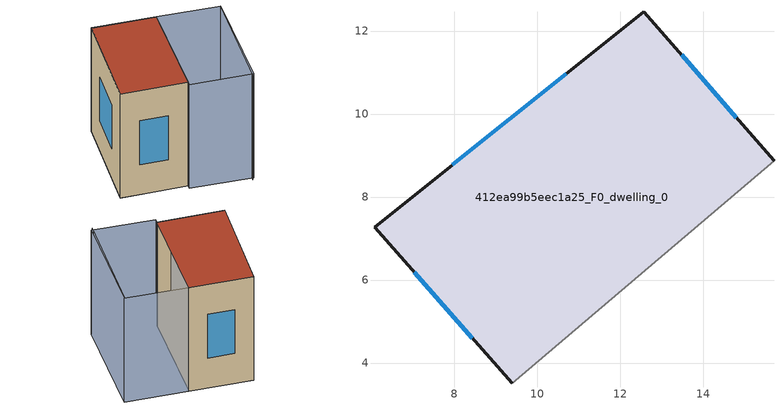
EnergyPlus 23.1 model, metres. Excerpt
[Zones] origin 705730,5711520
412ea99b5eec1a25_F0_dwelling_0
 floor ground (EU_floor_Construction): 15.7,8.88 12.57,12.47 6.07,7.27 9.4,3.51 z0
 wall outside (EU_wall_Construction): 9.4,3.51 6.07,7.27 12.57,12.47 15.7,8.88 z0:9
 wall adiabatic (EU_wall_Construction): 15.7,8.88 9.4,3.51 z0:9
 window (EU_Window_Construction): 13.47,11.43 14.8,9.91 / 8.44,4.6 7.03,6.18 / 7.95,8.77 10.69,10.97 z2.6:6.4
 roof outside (EU_roof_Construction): 12.57,12.47 15.7,8.88 9.4,3.51 6.07,7.27 z9
shading: 12,-0.32 18.73,5.28 / 9.18,3.32 15.7,8.88 / 15.7,8.88 18.77,5.27 / 18.77,5.27 12.25,-0.28 / 12.25,-0.28 9.18,3.32 z0:9
[Building]
EU S2 Campaign: North Axis=0; Terrain=City; Solar Distribution=FullExterior
[Site:Location]
London: Latitude=51.5; Longitude=-0.5; Time Zone=0; Elevation=25
[SizingPeriod:WeatherFileDays]
AnnualSizingPeriod: Begin Month=1; Begin Day of Month=1; End Month=12; End Day of Month=31; Day of Week for Start Day=Monday; Use Weather File Daylight Saving Period=No; Use Weather File Rain and Snow Indicators=No
[MATERIAL]
EU_InternalMass_Material: Roughness=MediumRough; Thickness=0.1; Conductivity=1; Density=1800; Specific Heat=900; Thermal Absorptance=0.9; Solar Absorptance=0.7; Visible Absorptance=0.7
[MATERIAL:NOMASS] Roughness=MediumRough; Thermal Absorptance=0.9; Solar Absorptance=0.7; Visible Absorptance=0.7
Name | Thermal Resistance
EU_wall_NoMass | 0.724719
EU_roof_NoMass | 2.98947
EU_floor_NoMass | 2.39157
[WINDOWMATERIAL:SIMPLEGLAZINGSYSTEM]
EU_Window_SimpleGlazing: UFactor=2.63425; Solar Heat Gain Coefficient=0.76; Visible Transmittance=0.76
[CONSTRUCTION]
EU_wall_Construction: EU_wall_NoMass
EU_roof_Construction: EU_roof_NoMass
EU_floor_Construction: EU_floor_NoMass
EU_InternalMass_Construction: EU_InternalMass_Material
EU_Window_Construction: EU_Window_SimpleGlazing
[ZONE]
412ea99b5eec1a25_F0_dwelling_0: Type=1; Multiplier=1; Ceiling Height=autocalculate; Volume=365.258; Floor Area=autocalculate; Part of Total Floor Area=Yes
[INTERNALMASS]
412ea99b5eec1a25_F0_dwelling_0_EU_InternalMass: Construction=EU_InternalMass_Construction; Zone or ZoneList=412ea99b5eec1a25_F0_dwelling_0; Surface Area=40.5842
[OTHEREQUIPMENT]
EU_Step8_InternalGain_412ea99b5eec1a25_F0_dwelling_0_f000: Fuel Type=Electricity; Zone or ZoneList or Space or SpaceList=412ea99b5eec1a25_F0_dwelling_0; Schedule=EU_Step8_GainSchedule_412ea99b5eec1a25_F0_dwelling_0_f000; Design Level Calculation Method=Watts/Area; Power per Zone Floor Area=1; Fraction Latent=0; Fraction Radiant=0; Fraction Lost=0; Carbon Dioxide Generation Rate=0; EndUse Subcategory=EU_Step8_InternalGains
[ZONEVENTILATION:DESIGNFLOWRATE]
EU_ConstantAir_412ea99b5eec1a25_F0_dwelling_0: Zone or ZoneList or Space or SpaceList=412ea99b5eec1a25_F0_dwelling_0; Schedule=EU_AlwaysOn; Design Flow Rate Calculation Method=AirChanges/Hour; Air Changes per Hour=0.418135; Ventilation Type=Natural; Fan Pressure Rise=0; Fan Total Efficiency=1; Constant Term Coefficient=1; Temperature Term Coefficient=0; Velocity Term Coefficient=0; Velocity Squared Term Coefficient=0; Minimum Indoor Temperature=-100; Maximum Indoor Temperature=100; Delta Temperature=-100; Minimum Outdoor Temperature=-100; Maximum Outdoor Temperature=100; Maximum Wind Speed=40
[HVACTEMPLATE:THERMOSTAT]
EU_HeatOnly_412ea99b5eec1a25_F0_dwelling_0: Constant Heating Setpoint=20; Constant Cooling Setpoint=50
[HVACTEMPLATE:ZONE:IDEALLOADSAIRSYSTEM]
412ea99b5eec1a25_F0_dwelling_0: Template Thermostat=EU_HeatOnly_412ea99b5eec1a25_F0_dwelling_0; System Availability Schedule=EU_AlwaysOn; Maximum Heating Supply Air Temperature=50; Minimum Cooling Supply Air Temperature=13; Maximum Heating Supply Air Humidity Ratio=0.0156; Minimum Cooling Supply Air Humidity Ratio=0.0077; Heating Limit=NoLimit; Cooling Limit=NoLimit; Heating Availability Schedule=EU_AlwaysOn; Cooling Availability Schedule=EU_CoolingOff; Dehumidification Control Type=ConstantSensibleHeatRatio; Cooling Sensible Heat Ratio=0.7; Dehumidification Setpoint=60; Humidification Control Type=None; Humidification Setpoint=30; Outdoor Air Method=None; Outdoor Air Flow Rate per Person=0.00944; Outdoor Air Flow Rate per Zone Floor Area=0; Outdoor Air Flow Rate per Zone=0; Demand Controlled Ventilation Type=None; Outdoor Air Economizer Type=NoEconomizer; Heat Recovery Type=None; Sensible Heat Recovery Effectiveness=0.7; Latent Heat Recovery Effectiveness=0.65
[SIZING:ZONE]
412ea99b5eec1a25_F0_dwelling_0: Zone Cooling Design Supply Air Temperature Input Method=SupplyAirTemperature; Zone Cooling Design Supply Air Temperature=13; Zone Heating Design Supply Air Temperature Input Method=SupplyAirTemperature; Zone Heating Design Supply Air Temperature=50; Zone Cooling Design Supply Air Humidity Ratio=0.008; Zone Heating Design Supply Air Humidity Ratio=0.008; Cooling Design Air Flow Method=DesignDay; Cooling Design Air Flow Rate=0; Cooling Minimum Air Flow per Zone Floor Area=0.000762; Cooling Minimum Air Flow=0; Cooling Minimum Air Flow Fraction=0.2; Heating Design Air Flow Method=DesignDay; Heating Design Air Flow Rate=0; Heating Maximum Air Flow per Zone Floor Area=0.002032; Heating Maximum Air Flow=0.141576; Heating Maximum Air Flow Fraction=0.3; Account for Dedicated Outdoor Air System=No; Dedicated Outdoor Air System Control Strategy=NeutralSupplyAir; Dedicated Outdoor Air Low Setpoint Temperature for Design=autosize; Dedicated Outdoor Air High Setpoint Temperature for Design=autosize; Zone Load Sizing Method=Sensible Load Only No Latent Load; Zone Latent Cooling Design Supply Air Humidity Ratio Input Method=HumidityRatioDifference; Zone Cooling Design Supply Air Humidity Ratio Difference=0.005; Zone Latent Heating Design Supply Air Humidity Ratio Input Method=HumidityRatioDifference; Zone Humidification Design Supply Air Humidity Ratio Difference=0.005
[SCHEDULE:CONSTANT]
Name | Hourly Value
EU_AlwaysOn | 1
EU_CoolingOff | 0
[SCHEDULE:FILE]
EU_Step8_GainSchedule_412ea99b5eec1a25_F0_dwelling_0_f000: File=../../schedules/412ea99b5eec1a25/412ea99b5eec1a25_F0_dwelling_0_f000_gain.csv; Column Number=1; Rows to Skip at Top=0; Number of Hours of Data=8760; Column Separator=Comma; Interpolate to Timestep=No; Minutes per Item=60; Adjust Schedule for Daylight Savings=Yes
